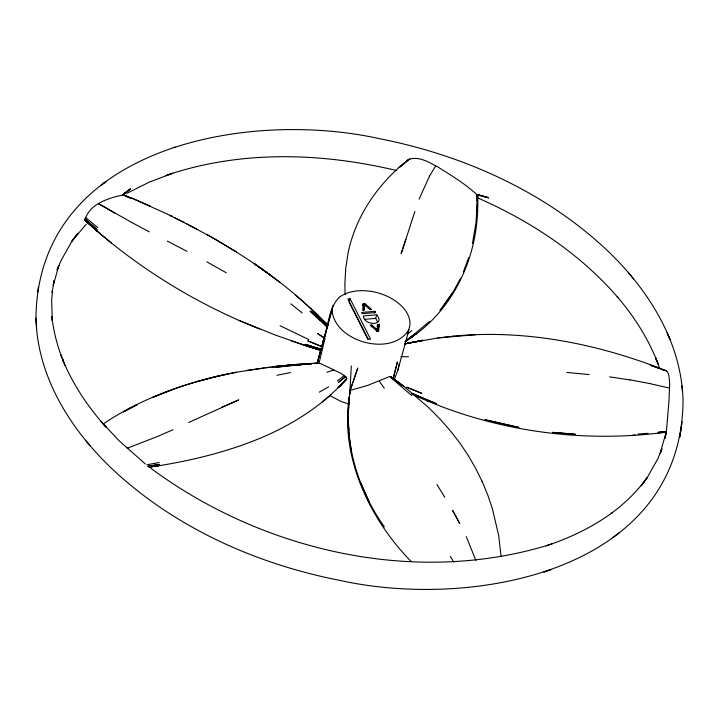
<?xml version="1.0" encoding="UTF-8"?>
<svg xmlns="http://www.w3.org/2000/svg" width="719" height="719" viewBox="0 0 719 719"><rect width="100%" height="100%" fill="white"/><g stroke="black" fill="none" stroke-linecap="round" stroke-linejoin="round"><path stroke-width="1.08" d="M35.95 318.22C37.604 146.982 246.77 109.261 379.12 138.596C462.263 154.9 543.088 190.751 605.515 248.837C647.657 288.292 681.648 341.525 683.05 400.78C681.396 571.991 472.23 609.757 339.88 580.404C256.737 564.1 175.912 528.249 113.485 470.163C71.325 430.708 37.388 377.466 35.95 318.22L36.66 328.727M477.776 195.514C466.451 184.675 451.927 175.778 438.329 167.275C429.513 162.557 418.62 155.538 408.464 159.609C378.769 182.752 355.815 215.511 348.131 252.702L345.713 268.412L344.877 283.798L345.102 294.431M665.947 370.824L667.475 371.732L668.805 375.021L669.686 383.245L668.985 400.708L666.486 430.42M348.499 409.974L349.533 396.762C343.601 442.679 357.828 489.45 384.368 526.91M477.506 212.069L477.578 210.245M348.49 410.001L348.661 406.648M349.874 392.089L351.312 365.962M476.733 215.179L477.362 200.529L476.032 222.414L472.455 243.561M363.526 310.527L364.632 304.847L370.069 309.655L371.669 309.521L364.74 303.463L363.221 303.598L362.736 305.377M364.632 304.847L364.299 310.159L362.709 310.293L363.221 303.598M376.405 331.252L376.549 329.14M377.241 329.814L377.583 324.53L379.183 324.386L378.697 331.082L377.178 331.216L370.222 325.168L371.813 325.024L377.241 329.814L376.756 331.594M377.969 331.288L379.183 324.386M348.967 398.82L348.661 402.128L348.787 400.492M394.515 378.913L397.886 370.276C401.849 355.015 406.594 339.943 410.01 324.548C410.234 318.823 407.772 313.511 404.375 309.044C396.367 299.589 384.683 293.972 372.667 291.626C361.468 289.685 349.11 290.368 339.512 297.037C327.19 309.152 328.781 329.095 322.292 344.473L317.151 363.697L320.863 349.722M348.445 405.219L348.58 403.557M348.751 401.912L349.272 396.933M348.886 403.377L349.533 396.762M349.461 395.288L350.144 390.435L357.765 368.029L350.081 390.534M350.135 392.907L350.369 390.354L367.058 385.609M350.153 392.799L350.432 390.669C337.912 451.577 367.544 517.024 411.07 561.404M399.063 364.165L397.886 370.276M349.847 392.179L350.153 390.408M350.342 390.525L349.928 393.482L350.252 390.372M37.577 292.363L38.466 286.575M682.16 421.882L679.761 437.152L681.432 426.61M52.145 292.489L52.451 290.611L51.651 300.884L52.325 320.962L51.894 316.549C53.574 331.935 57.547 347.034 63.407 361.351L62.751 359.779C72.943 384.638 88.176 407.188 106.035 427.167L101.046 421.451L118.959 440.621L145.229 463.854M52.208 292.139L54.069 280.518L53.287 285.218L58.805 265.644L57.044 270.119L61.061 260.494L71.424 242.006L77.787 233.262L71.927 241.153L86.181 224.265M665.722 433.755L660.195 453.329L661.956 448.881L657.939 458.506L647.576 476.994L641.213 485.738L647.082 477.811C637.043 491.571 624.703 503.579 610.97 513.627L612.336 512.602C592.366 527.27 569.736 538.028 546.26 545.775L552.327 543.708M322.292 344.473L332.061 310.123C334.254 342.001 392.493 357.774 408.967 329.446M324.97 338.595L318.957 363.472M393.149 378.805L397.4 361.972L393.104 378.913M333.104 305.224L322.786 342.801M317.088 363.634L320.89 349.614M321.977 346.001L325.15 334.218L322.597 343.349M131.307 197.923L123.111 194.507L130.355 189.043L122.661 194.795L130.912 198.237L125.924 196.143M350.108 298.745L370.51 339.116L368.29 339.314L347.888 298.942L350.108 298.745L349.155 302.241L368.065 339.656M363.769 307.022L364.74 303.463M374.437 313.089L374.923 311.309L361.639 312.459L362.268 313.718L375.561 312.567L374.923 311.309M371.328 326.803L371.813 325.024M377.394 321.663L375.722 318.373L376.702 314.814L363.41 315.965C363.508 325.932 386.175 326.165 376.702 314.814M377.098 326.3L377.583 324.53M477.767 194.84L477.776 195.397L477.668 194.705L488.489 197.743L477.767 194.84L477.731 197.365M410.432 225.308L401.139 253.663L405.929 239.373M410.387 225.254L414.854 211.485M468.608 257.726L463.387 271.953M123.174 194.445L130.355 189.043L123.111 194.507L123.947 194.768C109.324 197.788 89.057 203.621 84.887 220.302M419.105 199.145L429.477 176.191M320.764 350.198L305.89 345.641L320.98 350.243M322.849 342.55L323.972 340.258M408.185 160.04L408.464 159.609L398.955 167.527M439.848 310.383L453.096 292.031L460.286 278.792M429.477 176.254L435.723 165.774M444.585 304.47L453.132 292.022M345.65 379.875L338.002 387.487L346.288 379.425L346.738 378.338L346.055 376.864L340.968 373.359L320.539 363.553L317.016 363.221M330.56 394.857L338.757 387.253M429.387 321.564L410.549 337.319M400.402 166.799L409.875 158.827M331.064 394.542C312.567 411.034 291.276 424.165 268.798 434.492L267.621 435.013C232.956 450.373 195.936 459.747 158.584 465.786M322.355 401.912L330.929 394.668M344.437 375.444L337.364 380.926M413.083 336.231L414.171 335.333L411.951 337.058C453.617 308.478 476.616 258.373 477.677 208.528A188.423 128.198 17.8 0 0 477.811 202.965L477.704 194.696L488.489 197.743L477.101 194.561L477.119 200.844L477.101 194.561M405.031 341.965L411.897 337.031L410.765 337.849M415.447 334.551L416.544 333.679M407.394 334.146L411.798 330.686M106.16 181.386L101.343 185.071L104.839 182.401M612.84 537.614L619.023 532.878M412.041 337.076L409.668 338.73M103.41 423.815C143.279 397.149 189.51 381.124 236.416 372.262M404.995 341.768L406.19 340.995M319.272 392.152L328.7 386.768M126.751 193.393L149.175 182.168L172.74 173.225L165.559 175.652C239.544 150.109 320.719 152.473 396.124 170.421M128.018 409.048L129.78 408.113M333.31 370.177L333.733 369.979L326.992 372.316M345.291 380.027L344.626 380.243M188.63 422.475L238.789 399.908L222.009 407.053M173.018 429.71L157.084 436.658L127.146 448.261M169.864 390.588L152.868 397.382C176.506 387.253 201.194 379.731 226.305 374.293M173.872 147.395L174.942 147.036M367.319 385.528L389.267 376.684L390.66 376.504L390.947 377.142M547.33 545.415C413.317 585.796 262.219 550.637 150.99 468.384M665.623 432.101L666.405 431.921M197.114 381.582L216.347 376.531M404.806 343.853L438.078 337.912L475.574 334.703M405.669 343.736L422.691 340.33L407.754 343.251M404.662 343.961L423.06 340.402M215.799 376.594L235.886 372.325L264.286 367.885M404.86 343.88L407.988 343.17M276.914 375.273L290.692 372.577M407.88 343.143L422.898 340.258M146.82 464.798L159.133 462.542M148.069 466.28L159.528 464.402L147.728 466.227M246.689 370.438L280.006 365.926M150.442 466.847L157.883 465.723L149.543 466.973L159.025 465.669L148.761 467.206M269.993 367.157L266.174 367.634M663.322 431.993L665.417 431.742M666.405 432.155L665.56 432.254A176.083 116.37 11.3 0 1 658.092 433.171C575.865 442.715 491.068 430.079 415.654 395.792L417.541 396.546M666.154 431.4L658.182 432.362L666.414 431.382M437.898 337.975L453.59 336.141M271.899 366.933L275.737 366.51M658.137 432.901L660.644 432.622M291.635 364.812L272.348 366.789L303.391 363.94L295.536 364.497M281.56 365.89L277.705 366.286M295.329 364.524L297.289 364.353M285.434 365.513L291.267 365M295.284 364.758L297.244 364.587M364.65 319.326L375.722 318.373M293.298 364.848L299.203 364.443M287.78 365.18L295.545 364.524M638.014 434.114L648.134 433.305M643.02 434.492L645.545 434.303M316.989 363.401L318.903 363.257L314.967 363.437M453.303 336.168C525.877 329.113 599.089 344.086 666.432 370.806M311.093 363.49L317.106 363.185L313.089 363.401M303.067 364.129L311.039 363.706M309.098 363.814L311.012 363.652M632.855 435.193L635.398 435.058M400.735 356.678L408.527 356.741M566.797 372.442L589.167 374.545M609.64 376.873L629.907 379.902M629.943 379.848L649.94 383.578M649.949 383.631L669.632 388.125M347.996 403.754L341.543 401.687L329.958 395.666M306.051 345.758L275.305 335.054L238.951 320.368M290.889 340.671L306.177 345.839M661.112 369.144L650.3 365.117L659.656 368.631M661.714 369.404L664.796 370.564L662.055 369.503M304.676 344.626L307.786 345.794M421.397 397.553L436.604 403.754L412.023 393.428L421.397 397.553L413.892 394.273M132.134 198.264L167.599 214.226L197.707 229.541M259.721 329.05C200.448 305.638 145.094 272.384 96.768 230.844L111.184 242.833M426.96 400.618L428.884 401.436M131.092 197.815L150.532 206.29M478.072 198.058C530.739 221.209 580.17 253.762 617.954 297.549L617.181 296.668C634.347 316.737 648.826 339.341 658.146 364.12L655.602 357.622L659.233 367.346M415.726 395.495L419.438 397.337M411.924 394.093L413.784 394.938M308.828 339.584L280.077 325.752M169.954 215.251L172.308 216.392M169.972 215.394L172.335 216.536M174.708 217.704L184.082 222.414M186.437 223.618L212.734 237.836L236.488 252.01M167.284 241.099L187.048 251.344M131.739 222.468L149.246 231.824M131.721 222.468L98.539 203.666L114.752 213.094M206.82 261.851L226.323 272.789M207.548 234.933C229.783 247.399 251.38 261.051 271.917 276.177M324.539 338.056L317.483 333.463L324.907 338.334M279.925 282.306L254.346 263.729C280.913 281.713 305.701 302.339 328.008 325.392L313.538 311.057L295.734 295.149M254.346 263.729L271.647 276.006M391.747 377.421L394.237 379.237M391.801 377.475L404.222 386.723M393.527 378.545L403.44 386.004M290.862 303.858L302.151 312.927M390.938 377.655L411.592 395.495M403.925 386.337L428.892 407.862L440.019 419.051L450.256 430.672L459.783 442.895L468.177 455.424L475.475 468.033L482.395 482L487.877 495.319L492.416 508.764L498.689 535.601L501.116 556.668M97.811 227.671L85.57 217.39M313.655 311.345L312.379 310.195L326.938 324.449L325.761 323.262M320.225 320.458L310.051 311.093L327.729 327.765M313.574 311.048L318.508 315.812M325.806 323.146L328.134 325.482M633.565 278.918L628.64 273.031L629.377 273.912M86.181 440.99L90.36 445.969M379.515 381.474L384.288 388.242M436.963 484.525L444.809 497.386M450.364 556.434L453.752 562.015M369.314 501.979L360.552 482.755L366.151 495.634M482.098 481.379L482.395 482M466.298 536.689L475.861 560.344M62.751 359.779L65.438 366.205M61.492 356.48L60.854 354.88L63.407 361.351M351.115 449.887L349.245 436.577L348.356 423.266L348.688 429.935L348.32 416.598M477.704 194.696L477.776 195.397M681.945 385.86L682.394 391.1M666.189 432.811L664.931 438.482L666.207 432.829M346.684 378.751L339.404 386.48L346.684 378.751M346.288 379.425L338.793 387.217L346.288 379.425M342.307 379.201L338.388 382.472L345.758 376.522L342.307 379.201M415.061 333.895L405.92 340.617L415.061 333.895M130.337 408.167L123.416 411.915L137.428 404.545L130.337 408.167M551.311 569.475L544.058 571.965L551.311 569.475M290.431 365.549L275.305 367.328L305.719 364.182L290.431 365.549M301.18 364.551L296.695 364.893L301.171 364.569M311.282 363.877L306.366 364.209L311.282 363.877M575.29 434.267L552.686 432.38L575.29 434.267M518.75 427.383L485.064 419.743L518.75 427.383M321.123 349.892L305.584 345.219L321.123 349.892M321.321 349.29L305.62 344.383L321.321 349.29M320.836 350.369L306.42 345.911L320.836 350.369M315.335 343.871L307.714 340.815L321.869 346.684L315.335 343.871M421.765 393.338L406.765 387.226L421.747 393.365M394.758 379.749L390.39 376.468L402.281 385.609L394.758 379.749M96.858 229.361L84.959 218.989L96.858 229.361M96.589 230.646L84.851 220.158L96.589 230.646M97.119 230.943L85.228 220.436L97.119 230.943M321.869 320.413L311.893 310.976L327.388 326.013L321.842 320.44M459.747 523.468L452.575 510.373L459.702 523.504M670.045 339.611L667.277 333.014L670.045 339.611"/></g></svg>
